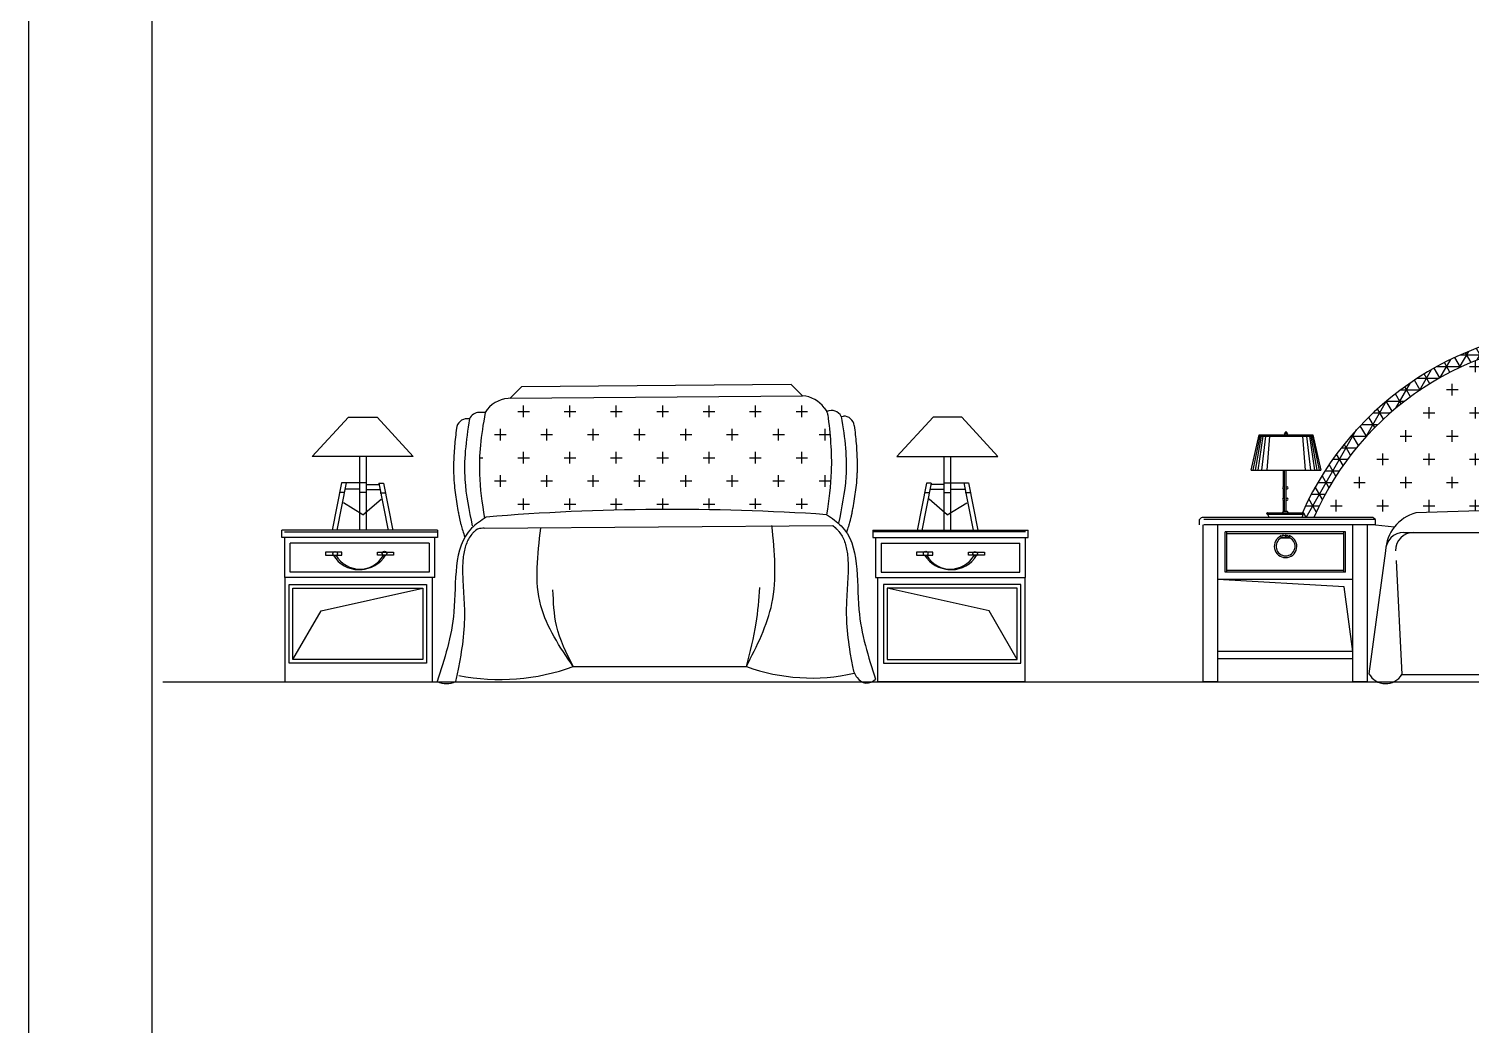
# Model space of a CAD drawing. Header units: inches. Extents: x 15.4 to 57.9, y 9.9 to 34.7.
# Drawn here: x 15.418 to 19.367, y 25.099 to 27.826 of the extents above; entities that cross this region are included whole.
import ezdxf

# ---------------------------------------------------------------- set-up
doc = ezdxf.new("R2010")
doc.units = ezdxf.units.IN
doc.header["$MEASUREMENT"] = 0
for name, color, linetype in [('02', 2, 'Continuous'), ('1', 1, 'Continuous'), ('8', 8, 'Continuous'), ('kadrbm', 4, 'Continuous')]:
    doc.layers.add(name, color=color, linetype=linetype)

# ---------------------------------------------------------------- blocks, each defined once
blk = doc.blocks.new('kadrbm')
at = {"layer": 'kadrbm', "color": 4}
blk.add_lwpolyline([(0, 0), (0, 24.79716181331605), (21, 24.79716181331605), (21, 0), (0, 0)], close=True, dxfattribs=at)
blk.add_lwpolyline([(20.66310160432477, 0.325668449208024), (20.66310160432477, 24.46026341759716), (0.3368983956752345, 24.46026341759716), (0.3368983956752345, 0.325668449208024), (20.66310160432477, 0.325668449208024)], dxfattribs=at)

msp = doc.modelspace()

# ---------------------------------------------------------------- hatches: boundary and pattern name
at = {"layer": '8'}
h = msp.add_hatch(dxfattribs=at)
h.set_pattern_fill('NET3', color=256, scale=0.01, style=0)
h.set_pattern_definition([(0, (21.90284062730388, 4.549802157640741), (0, 0.03175), []), (59.99999999999999, (21.90284062730388, 4.549802157640741), (-0.02749630657015592, 0.015875), []), (120, (21.90284062730388, 4.549802157640741), (-0.02749630657015593, -0.01587499999999999), [])])
h.paths.add_polyline_path([(18.90490515315213, 26.50172838403371), (18.90712154767715, 26.50172838403371, -1.189369222202026), (18.90712154767715, 26.49761409832566), (18.90300726186723, 26.4888712411833), (18.93628709641525, 26.4888712411833, -0.6539885338788719), (20.42596190417425, 26.4888712411833), (20.46274309087784, 26.4888712411833, 0.6555969032898127)])
h = msp.add_hatch(dxfattribs=at)
h.set_pattern_fill('CROSS', color=256, scale=0.01, style=0)
h.set_pattern_definition([(0, (21.90284062730388, 4.549802157640741), (0.0635, 0.0635), [0.03175, -0.09525]), (90, (21.91871562734486, 4.533927157643419), (-0.0635, 0.0635), [0.03175, -0.09525])])
h.paths.add_polyline_path([(18.93628709641525, 26.4888712411833), (19.09465783619561, 26.4888712411833, -0.2089676440762265), (19.10465783620493, 26.48287124117481), (19.10465783620493, 26.46887124117923), (19.15718509344623, 26.46315075383457, -0.1603525153089463), (19.21570872370393, 26.50125575460545, -0.0199198942917431), (20.14356363652513, 26.50125575460545, -0.1254789787000519), (20.19307539071196, 26.48114711908268, -0.1723325307649773), (20.23199835623854, 26.43683757802349, -0.1056665507246727), (20.2427479538066, 26.39784204611199), (20.28724155825802, 26.07014253283553), (20.28724155825802, 26.46887124117923), (20.27724155824871, 26.46887124117923), (20.27724155824871, 26.48287124117481, -0.2089676440760923), (20.28724155825802, 26.4888712411833), (20.42596190417425, 26.4888712411833, 0.6539885338788679)])
h = msp.add_hatch(dxfattribs=at)
h.set_pattern_fill('CROSS', color=256, scale=0.01, style=0)
h.set_pattern_definition([(0, (22.85229841567815, 5.950967739138221), (0.0635, 0.0635), [0.03175, -0.09525]), (90, (22.86817341571913, 5.935092739140899), (-0.0635, 0.0635), [0.03175, -0.09525])])
edge = h.paths.add_edge_path()
edge.add_line((16.73567452485912, 26.81476721347128), (16.72989105893538, 26.81424092261871))
edge.add_arc((16.73513194377773, 26.7354316792392), 0.07898331289221623, 93.80461846548258, 148.9457550386248)
edge.add_spline(control_points=[(16.66746857454308, 26.7761751714191), (16.65475513617747, 26.71067015598813), (16.64570653689333, 26.61930604176298), (16.65853381593951, 26.52834204215317), (16.66545121669077, 26.48686369280615)], knot_values=[26.50108035039032, 26.50108035039032, 26.50108035039032, 26.50108035039032, 181.947612112373, 301.1011949939327, 301.1011949939327, 301.1011949939327, 301.1011949939327], degree=3, periodic=0)
edge.add_spline(control_points=[(16.66545121669077, 26.48686369280615), (16.66690900800058, 26.48784504032513), (16.66836996603996, 26.48882440582959), (16.66983092407935, 26.4898037713195)], knot_values=[0, 0, 0, 0, 5.140163788303281, 5.140163788303281, 5.140163788303281, 5.140163788303281], degree=3, periodic=0)
edge.add_arc((17.30499489390531, 17.86300234159565), 8.65015237878981, 89.27478457488701, 94.21090812117768, ccw=False)
edge.add_arc((17.47248131543637, 26.08930220734904), 0.4271160941919863, 72.33246613994709, 97.80468852521841, ccw=False)
edge.add_spline(control_points=[(17.60210814344936, 26.49627277552493), (17.60767411435262, 26.53574357648024), (17.62050139363163, 26.62670757609006), (17.61145279434749, 26.7180716903152), (17.60530949215644, 26.76981006222771)], knot_values=[26.50108035039034, 26.50108035039034, 26.50108035039034, 26.50108035039034, 145.65466323195, 301.1011949939327, 301.1011949939327, 301.1011949939327, 301.1011949939327], degree=3, periodic=0)
edge.add_arc((17.57551876194083, 26.766272775529), 0.03000000000000288, 6.77143508594959, 23.77620404472611)
edge.add_line((17.60297257773817, 26.77836773341399), (17.59544213273802, 26.78870175900222))
edge.add_arc((17.53211564216071, 26.74360280635877), 0.07774419546121106, 35.45716461265658, 86.94089749199682)
edge.add_line((17.53626454266959, 26.82123621767671), (16.73567452497554, 26.81476721347128))

# ---------------------------------------------------------------- linework, layer by layer
at = {"layer": '02'}
for p, q in [((16.76681341155671, 26.84590610015432), (16.73567452485912, 26.81476721347128)), ((16.73567452485912, 26.81476721347128), (17.53626454266959, 26.82123621767671)), ((17.505125655972, 26.85237510435975), (16.76681341155671, 26.84590610015432)), ((17.505125655972, 26.85237510435975), (17.53626454266959, 26.82123621767671)), ((16.29251110920922, 26.76333989140979), (16.19351110904717, 26.65586124819522)), ((16.29251110920922, 26.76333989140979), (16.37110121216864, 26.76333989140979)), ((16.37110121216864, 26.76333989140979), (16.47010121209786, 26.65586124819522)), ((16.62437580031582, 26.75887124118738), (16.61820411467233, 26.75887124118738)), ((16.66746857454308, 26.7761751714191), (16.65035656205618, 26.7761751714191)), ((17.64227267861606, 26.7653402453346), (17.64800381585264, 26.76627277551445)), ((17.89362134406582, 26.76333989140979), (17.79462134390377, 26.65586124819522)), ((17.97221144702525, 26.76333989140979), (17.89362134406582, 26.76333989140979)), ((17.97221144702525, 26.76333989140979), (18.0712114471873, 26.65586124819522)), ((18.76503098215216, 26.61838252848823), (18.78651669662685, 26.71506824276578)), ((18.78862723795936, 26.71095395705773), (18.76958266547189, 26.61838252848823)), ((18.79192331963458, 26.71095395705773), (18.77549290442147, 26.61838252848823)), ((18.79621480446548, 26.71095395705773), (18.78249925974996, 26.61838252848823)), ((18.78560241073609, 26.71095395705773), (18.93474526791141, 26.71095395705773)), ((18.78651669662685, 26.71506824276578), (18.93383098225349, 26.71506824276578)), ((18.80381334893645, 26.71095395705773), (18.79320068768465, 26.61838252848823)), ((18.81476127513924, 26.71095395705773), (18.80773002416135, 26.61838252848823)), ((18.85691603780032, 26.72061877343215), (18.86308746639878, 26.72061877343215)), ((18.86000175209955, 26.72370448771683), (18.86000175209955, 26.71506748835084)), ((18.9055864037411, 26.71095395705773), (18.91261765448616, 26.61838252848823)), ((18.91653432971106, 26.71095395705773), (18.92714699096286, 26.61838252848823)), ((18.92413287441486, 26.71095395705773), (18.93784841913038, 26.61838252848823)), ((18.92842435901293, 26.71095395705773), (18.94485477422603, 26.61838252848823)), ((18.93172044092097, 26.71095395705773), (18.95076501317562, 26.61838252848823)), ((18.93383098225349, 26.71506824276578), (18.95531669649535, 26.61838252848823)), ((16.47010121209786, 26.65586124819522), (16.19351110904717, 26.65586124819522)), ((16.32324119465665, 26.65586124819522), (16.32324119465665, 26.45424237702385)), ((16.34144224640221, 26.65586124819522), (16.34144224640221, 26.45420444623444)), ((17.79462134390377, 26.65586124819522), (18.0712114471873, 26.65586124819522)), ((17.92328030983225, 26.65586124819522), (17.92328030983225, 26.45420444623444)), ((17.94148136157782, 26.65586124819522), (17.94148136157782, 26.45424237702385)), ((16.27405360731536, 26.5836799772281), (16.24849981087499, 26.45420444623444)), ((16.28683050018043, 26.5836799772281), (16.26127670374007, 26.45420444623444)), ((16.34144224640221, 26.5836799772281), (16.27405360731536, 26.5836799772281)), ((16.37592285516911, 26.5827474470919), (16.38869974826702, 26.5827474470919)), ((16.37592285516911, 26.5827474470919), (16.40147665160947, 26.4532719161128)), ((16.38869974826702, 26.5827474470919), (16.41425354470738, 26.4532719161128)), ((17.87602280796745, 26.5827474470919), (17.85046901152709, 26.4532719161128)), ((17.88879970106536, 26.5827474470919), (17.86324590462499, 26.4532719161128)), ((17.88879970106536, 26.5827474470919), (17.87602280796745, 26.5827474470919)), ((17.92328030983225, 26.5836799772281), (17.99066894891911, 26.5836799772281)), ((17.9778920558212, 26.5836799772281), (18.00344585226157, 26.45420444623444)), ((17.99066894891911, 26.5836799772281), (18.01622274535947, 26.45420444623444)), ((18.76503098215216, 26.61838252848823), (18.95531669649535, 26.61838252848823)), ((18.85312154767343, 26.57218552689876), (18.85312154767343, 26.61838252848823)), ((18.85620726197266, 26.50584266975632), (18.85620726197266, 26.61838252848823)), ((18.86032154754975, 26.50584266975632), (18.86032154754975, 26.61838252848823)), ((16.2829988828791, 26.55677904359466), (16.2702219897812, 26.55677904359466)), ((16.32324119465665, 26.5657300597871), (16.28427381528781, 26.5657300597871)), ((16.34144224640221, 26.55677904359466), (16.32324119465665, 26.55677904359466)), ((16.34144224640221, 26.57844555927143), (16.37653559184873, 26.57844555927143)), ((16.34144224640221, 26.56479752966546), (16.37847954029457, 26.56479752966546)), ((16.37975447270327, 26.55584651345846), (16.39253136556835, 26.55584651345846)), ((17.8849680835312, 26.55584651345846), (17.87219119066612, 26.55584651345846)), ((17.92328030983225, 26.56479752966546), (17.8862430159399, 26.56479752966546)), ((17.92328030983225, 26.57844555927143), (17.88818696438574, 26.57844555927143)), ((17.92328030983225, 26.55677904359466), (17.94148136157782, 26.55677904359466)), ((17.94148136157782, 26.5657300597871), (17.98044874094666, 26.5657300597871)), ((17.98172367335536, 26.55677904359466), (17.99450056622044, 26.55677904359466)), ((18.85312154767343, 26.57218552689876), (18.85620726197266, 26.57218552689876)), ((18.85312154767343, 26.54132838403741), (18.85312154767343, 26.56704266975278)), ((18.85312154767343, 26.56704266975278), (18.85620726197266, 26.56704266975278)), ((18.85312154767343, 26.54132838403741), (18.85620726197266, 26.54132838403741)), ((18.86032154754975, 26.57218552689876), (18.86340726184898, 26.57218552689876)), ((18.86032154754975, 26.56704266975278), (18.86340726184898, 26.56704266975278)), ((18.86032154754975, 26.54132838403741), (18.86340726184898, 26.54132838403741)), ((16.33234172052943, 26.49557042032241), (16.27896353294381, 26.52844775011756)), ((16.33234172052943, 26.49557042032241), (16.38219596323797, 26.53870535085146)), ((17.93238083570504, 26.49557042032241), (17.8825265929965, 26.53870535085146)), ((17.93238083570504, 26.49557042032241), (17.98575902305783, 26.52844775011756)), ((18.80940726184526, 26.50172838403371), (18.90783864184522, 26.50172838403371)), ((18.85055011901312, 26.50172838403371), (18.85055011901312, 26.50230695546482)), ((18.85312154767343, 26.50584266975632), (18.85312154767343, 26.53618552689143)), ((18.85312154767343, 26.53618552689143), (18.85620726197266, 26.53618552689143)), ((18.85312154767343, 26.50584266975632), (18.86340726184898, 26.50584266975632)), ((18.86032154754975, 26.53618552689143), (18.86340726184898, 26.53618552689143)), ((18.86597869050928, 26.50172838403371), (18.86597869050928, 26.50230695546482)), ((16.66414626240038, 26.45980377132067), (17.61895597720758, 26.46627277552609)), ((18.62326440489159, 26.46887124117923), (18.62326440489159, 26.48287124117481)), ((19.09465783619561, 26.4888712411833), (18.63326440466807, 26.4888712411833)), ((18.63326440466807, 26.03887124118621), (18.63326440466807, 26.46887124117923)), ((19.10465783620493, 26.48287124117481), (18.63465783600003, 26.48287124117481)), ((19.10465783620493, 26.46887124117923), (18.63465783600003, 26.46887124117923)), ((18.67326440470532, 26.03887124118621), (18.67326440470532, 26.46887124117923)), ((18.80940726184526, 26.49761409832566), (18.90712154767715, 26.49761409832566)), ((18.80940726184526, 26.49761409832566), (18.81352154765517, 26.4888712411833)), ((18.90712154767715, 26.49761409832566), (18.90300726186723, 26.4888712411833)), ((19.04326440481708, 26.03887124118621), (19.04326440481708, 26.46887124117923)), ((19.08326440485434, 26.03887124118621), (19.08326440485434, 26.46887124117923)), ((19.10465783620493, 26.46887124117923), (19.10465783620493, 26.48287124117481)), ((16.5363696512697, 26.45420444623444), (16.1103624076979, 26.45420444623444)), ((16.1103624076979, 26.43359349565283), (16.1103624076979, 26.45420444623444)), ((16.5363696512697, 26.43359349565283), (16.1103624076979, 26.43359349565283)), ((16.11767606897519, 26.44905185167438), (16.5363696512697, 26.44905185167438)), ((16.11817350792007, 26.32418255980004), (16.11817350792007, 26.43359349565283)), ((16.52855855104753, 26.43359349565283), (16.52855855104753, 26.32418255980004)), ((17.72835290496477, 26.45420444623444), (18.15436014853657, 26.45420444623444)), ((18.14704648725928, 26.44905185167438), (17.72835290496477, 26.44905185167438)), ((17.72835290496477, 26.43359349565283), (18.15436014853657, 26.43359349565283)), ((17.73616400518694, 26.43359349565283), (17.73616400518694, 26.32418255980004)), ((18.1465490483144, 26.32418255980004), (18.1465490483144, 26.43359349565283)), ((18.15436014853657, 26.43359349565283), (18.15436014853657, 26.45420444623444)), ((18.69326440472395, 26.33887124117457), (18.69326440472395, 26.44887124117515)), ((19.02326440479846, 26.44887124117515), (18.69326440472395, 26.44887124117515)), ((18.69826440484502, 26.33887124117457), (18.69826440484502, 26.44887124117515)), ((19.01826440467739, 26.44387124118505), (18.69826440484502, 26.44387124118505)), ((18.84683587932267, 26.43218567473225), (18.84683587932267, 26.44018567473388)), ((18.87083587929846, 26.43218567473225), (18.84683587932267, 26.43218567473225)), ((18.87083587929846, 26.43218567473225), (18.87083587929846, 26.44018567473388)), ((19.01826440467739, 26.33887124117457), (19.01826440467739, 26.44887124117515)), ((19.02326440479846, 26.33887124117457), (19.02326440479846, 26.44887124117515)), ((19.18273753714056, 26.44773421649582), (20.19174557965488, 26.44773421649582)), ((16.51355855114997, 26.41859349565341), (16.13317350781762, 26.41859349565341)), ((16.13317350781762, 26.33918255979945), (16.13317350781762, 26.41859349565341)), ((16.51355855114997, 26.41859349565341), (16.51355855114997, 26.33918255979945)), ((17.75116400508449, 26.41859349565341), (18.13154904841685, 26.41859349565341)), ((17.75116400508449, 26.41859349565341), (17.75116400508449, 26.33918255979945)), ((18.13154904841685, 26.33918255979945), (18.13154904841685, 26.41859349565341)), ((19.13273753709399, 26.39773421649291), (19.08724155830459, 26.06069914371467)), ((19.01826440467739, 26.34387124117923), (18.69826440484502, 26.34387124117923)), ((19.16207967297413, 26.37092622429766), (19.17731669376844, 26.05879431166098)), ((16.5290559899924, 26.32418255980004), (16.11817350792007, 26.32418255980004)), ((16.11931937787921, 26.03887124118621), (16.11931937787921, 26.32325002967839)), ((16.51355855114997, 26.33918255979945), (16.13317350781762, 26.33918255979945)), ((16.52267446666264, 26.03980377132241), (16.52267446666264, 26.32418255980004)), ((17.73566656624206, 26.32418255980004), (18.1465490483144, 26.32418255980004)), ((17.742048089339, 26.03980377132241), (17.742048089339, 26.32418255980004)), ((17.75116400508449, 26.33918255979945), (18.13154904841685, 26.33918255979945)), ((18.14540317835526, 26.03887124118621), (18.14540317835526, 26.32325002967839)), ((19.01908333175124, 26.29885694281832), (18.67326440470532, 26.31887124118505)), ((19.04326440481708, 26.31887124118505), (18.67326440470532, 26.31887124118505)), ((19.02326440479846, 26.33887124117457), (18.69326440472395, 26.33887124117457)), ((19.04326440481708, 26.12187124118493), (19.01908333175124, 26.29885694281832)), ((19.04326440481708, 26.12187124118493), (18.67326440470532, 26.12187124118493)), ((19.04326440481708, 26.10187124118086), (18.67326440470532, 26.10187124118086)), ((18.67326440470532, 26.03887124118621), (18.63326440466807, 26.03887124118621)), ((19.08326440485434, 26.03887124118621), (19.04326440481708, 26.03887124118621))]:
    msp.add_line(p, q, dxfattribs=at)
for points in [[(16.73567452485912, 26.81476721347128), (16.72989105893538, 26.81424092261871)], [(17.59544213273802, 26.78870175900222), (17.60297257773817, 26.77836773341399)], [(19.10465783620493, 26.46887124117923), (19.15718509344623, 26.46315075383457)], [(16.5363696512697, 26.45420444623444), (16.5363696512697, 26.43359349565283)], [(17.72835290496477, 26.45420444623444), (17.72835290496477, 26.43359349565283)], [(18.84686233284191, 26.43457943638198), (18.84857065318392, 26.43457943638198), (18.84857065318392, 26.4348231862153), (18.84905874723808, 26.4348231862153), (18.84905874723808, 26.43506693603406), (18.84930278984138, 26.43506693603406), (18.84930278984138, 26.43531068585283), (18.85003493092262, 26.43531068585283), (18.85003493092262, 26.43555443567159), (18.85101111484, 26.43555443567159), (18.85125516186708, 26.43531068585283), (18.85174325149746, 26.43531068585283), (18.85174325149746, 26.43506693603406), (18.85198729852454, 26.43506693603406), (18.85223134555162, 26.4348231862153), (18.8524753925787, 26.4348231862153), (18.8524753925787, 26.43457943638198), (18.85271943960578, 26.43457943638198), (18.85271943960578, 26.43433568656322), (18.85296348220908, 26.43433568656322), (18.85320752923616, 26.43409193674445), (18.85369562352315, 26.43409193674445), (18.85369562352315, 26.43384818692569), (18.85735631589086, 26.43384818692569), (18.85735631589086, 26.43409193674445), (18.85808845254832, 26.43409193674445), (18.85808845254832, 26.43433568656322), (18.8583324995754, 26.43433568656322), (18.8583324995754, 26.43457943638198), (18.85857654660248, 26.43457943638198), (18.85882058920578, 26.4348231862153), (18.85906463623286, 26.4348231862153), (18.85906463623286, 26.43506693603406), (18.86126105062903, 26.43506693603406)], [(18.86052891397157, 26.43604193280619), (18.86028486694449, 26.43628568262496), (18.86028486694449, 26.43652943244372), (18.8600408199174, 26.43652943244372), (18.8600408199174, 26.43677318226248), (18.85979677289032, 26.43677318226248), (18.85955273028702, 26.43701693208125), (18.85930868325994, 26.43726068190001), (18.85906463623286, 26.43726068190001), (18.85882058920578, 26.43750443171878), (18.85857654660248, 26.43750443171878), (18.85857654660248, 26.4377481815521), (18.8563801275497, 26.4377481815521), (18.8563801275497, 26.43799193137086), (18.85589203791932, 26.43799193137086), (18.85589203791932, 26.43823568118962), (18.85564799089224, 26.43823568118962), (18.85515989660525, 26.43847943100839), (18.85491585423478, 26.43847943100839), (18.8546718072077, 26.43872317832422), (18.85442775994779, 26.43872317832422), (18.8541837129207, 26.43896692814299), (18.85369562352315, 26.43896692814299), (18.85369562352315, 26.43921067796175), (18.85320752923616, 26.43921067796175), (18.85320752923616, 26.43945442778052), (18.85271943960578, 26.43945442778052), (18.85271943960578, 26.43969817759928), (18.84979088389554, 26.43969817759928)], [(18.8600408199174, 26.43677318226248), (18.85979677289032, 26.43726068190001), (18.85979677289032, 26.43750443171878), (18.85955273028702, 26.43750443171878), (18.85955273028702, 26.43799193137086), (18.85930868325994, 26.43799193137086), (18.85930868325994, 26.43823568118962), (18.85906463623286, 26.43823568118962), (18.85906463623286, 26.43847943100839), (18.85882058920578, 26.43847943100839), (18.85882058920578, 26.43872317832422), (18.85857654660248, 26.43872317832422), (18.85857654660248, 26.43969817759928), (18.8583324995754, 26.43969817759928), (18.8583324995754, 26.43994192741805), (18.85735631589086, 26.43994192741805)], [(18.86101700360195, 26.43555443567159), (18.86052891397157, 26.43555443567159), (18.86052891397157, 26.43604193280619)], [(18.87053480296635, 26.43238569051603), (18.87004671333597, 26.43238569051603), (18.86980266630889, 26.43262944033479), (18.86980266630889, 26.43287319015356), (18.86955861928181, 26.43311693746939), (18.86931457225473, 26.43336068728816), (18.86907052965143, 26.43360443710692), (18.86882648262435, 26.43360443710692), (18.86882648262435, 26.43384818692569), (18.86833838833735, 26.43433568656322), (18.86833838833735, 26.43457943638198), (18.86809434131027, 26.4348231862153), (18.86809434131027, 26.43506693603406), (18.8678502989398, 26.43531068585283), (18.8678502989398, 26.43555443567159), (18.86760625167989, 26.43579818298743), (18.86760625167989, 26.43604193280619), (18.86736220465281, 26.43604193280619), (18.86736220465281, 26.43628568262496), (18.86711815762573, 26.43628568262496), (18.86711815762573, 26.43652943244372), (18.86687411059865, 26.43652943244372), (18.86687411059865, 26.43677318226248), (18.86663006799535, 26.43677318226248), (18.86663006799535, 26.43701693208125), (18.8658979269141, 26.43701693208125), (18.8658979269141, 26.43726068190001), (18.86565387965419, 26.43726068190001), (18.86565387965419, 26.43750443171878), (18.86516579025664, 26.43750443171878), (18.86516579025664, 26.4377481815521), (18.86492174299673, 26.4377481815521), (18.86492174299673, 26.43799193137086), (18.86467769596965, 26.43823568118962), (18.86443365359918, 26.43847943100839), (18.86418960633927, 26.43847943100839), (18.86418960633927, 26.43872317832422), (18.86321342265473, 26.43872317832422), (18.86321342265473, 26.43896692814299), (18.86272532860056, 26.43896692814299), (18.86272532860056, 26.43921067796175), (18.86223723431357, 26.43921067796175), (18.86223723431357, 26.43945442778052), (18.86174914491602, 26.43945442778052), (18.86174914491602, 26.43969817759928), (18.86150509765611, 26.43969817759928), (18.86150509765611, 26.43994192741805), (18.86101700360195, 26.43994192741805)], [(18.86223723431357, 26.43457943638198), (18.86150509765611, 26.43457943638198), (18.86150509765611, 26.4348231862153), (18.86126105062903, 26.43506693603406)], [(18.86150509765611, 26.4348231862153), (18.8619931919431, 26.4348231862153)], [(18.86980266630889, 26.43238569051603), (18.86955861928181, 26.43238569051603), (18.86809434131027, 26.43262944033479), (18.86663006799535, 26.43287319015356), (18.86516579025664, 26.43336068728816), (18.86370151228511, 26.43360443710692), (18.86321342265473, 26.43384818692569), (18.86296937562765, 26.43409193674445), (18.86248128157348, 26.43409193674445), (18.86248128157348, 26.43433568656322), (18.8619931919431, 26.43433568656322), (18.8619931919431, 26.4348231862153)], [(16.14063866850228, 26.09956987920152), (16.21795433754341, 26.23319804324122), (16.49664060416871, 26.29534506738703)], [(18.12408388773219, 26.09956987920152), (18.04676821869106, 26.23319804324122), (17.76808195206576, 26.29534506738703)], [(16.90829838923418, 26.08084397584601), (17.38232993701712, 26.08084397584601)], [(16.11931937787921, 26.03887124118621), (16.52267446666264, 26.03887124118621)], [(18.14540317835526, 26.03887124118621), (17.742048089339, 26.03887124118621)], [(19.17731669376844, 26.05879431166098), (20.20458270045237, 26.05879431166098)]]:
    msp.add_lwpolyline(points, dxfattribs=at)
for points in [[(16.23012632335776, 26.39324237897229), (16.23012632335776, 26.38532204618089), (16.27452128910699, 26.38532204618089), (16.27452128910699, 26.39324237897229)], [(16.41635606572271, 26.39324237897229), (16.41635606572271, 26.38532204618089), (16.37196109997348, 26.38532204618089), (16.37196109997348, 26.39324237897229)], [(17.84836649051175, 26.39324237897229), (17.84836649051175, 26.38532204618089), (17.89276145626099, 26.38532204618089), (17.89276145626099, 26.39324237897229)], [(18.03459623287671, 26.39324237897229), (18.03459623287671, 26.38532204618089), (17.99020126712748, 26.38532204618089), (17.99020126712748, 26.39324237897229)], [(16.13063866849297, 26.08956987920676), (16.13063866849297, 26.30534506739635), (16.50664060417802, 26.30534506739635), (16.50664060417802, 26.08956987920676)], [(18.1340838877415, 26.08956987920676), (18.1340838877415, 26.30534506739635), (17.75808195205645, 26.30534506739635), (17.75808195205645, 26.08956987920676)], [(16.14063866850228, 26.09956987920152), (16.14063866850228, 26.29534506738703), (16.49664060416871, 26.29534506738703), (16.49664060416871, 26.09956987920152)], [(18.12408388773219, 26.09956987920152), (18.12408388773219, 26.29534506738703), (17.76808195206576, 26.29534506738703), (17.76808195206576, 26.09956987920152)]]:
    msp.add_lwpolyline(points, close=True, dxfattribs=at)
for centre in [(16.25610518752837, 26.38914205913018), (16.39141792868503, 26.39007458925182), (17.87330462754943, 26.39007458925182), (18.0086173687061, 26.38914205913018)]:
    msp.add_circle(centre, 0.006184390119661112, dxfattribs=at)
for centre, radius, start, end in [((19.68102855928482, 26.15657497420609), 0.8494106297345614, 23.0296880367715, 156.0245868479538), ((19.68112450017833, 26.16297126166167), 0.8130151012595136, 23.63154792184204, 156.368452078158), ((17.53211564216071, 26.74360280635877), 0.07774419546121165, 35.45716449320552, 86.94089736415903), ((16.73513194377773, 26.7354316792392), 0.07898331289221633, 93.80461861258372, 148.9457546613974), ((17.61585597129778, 26.75144097532605), 0.02985016134630513, 27.75130453683396, 115.569278913904), ((17.57551876194083, 26.766272775529), 0.03, 6.77147241959955, 23.77620396969693), ((16.61820411467233, 26.72887124113034), 0.03, 90, 172.9888783437853), ((16.65167778841459, 26.74603522860555), 0.0301688876034405, 92.51003352826118, 154.8194663152892), ((17.64800381585264, 26.73627277545741), 0.03, 7.011121656214639, 90), ((18.85681616812252, 26.71661034550046), 0.00154608606419707, 86.29639105936386, 273.7036089406362), ((18.85567467235268, 26.72494585316447), 0.004501622724858482, 286.0072836371925, 343.9927164193811), ((18.85567467235268, 26.71629169369983), 0.004501622724858482, 24.42611901775408, 73.99271636280741), ((18.86432883184643, 26.72494585316447), 0.004501622724858482, 196.0072835806188, 253.9927163628074), ((18.86432883184643, 26.71629169369983), 0.004501622724858482, 106.0072836371926, 155.573880982246), ((18.86318733607658, 26.71661034550046), 0.00154608606419707, 266.2963910593638, 93.70360894063614), ((18.8531390220789, 26.56961409832577), 0.002571487945222429, 90.38935299438711, 269.6106470056129), ((18.8531390220789, 26.53875695546442), 0.002571487945222429, 90.38935299438711, 269.6106470056129), ((18.86338978744351, 26.56961409832577), 0.002571487945222429, 270.3893529943871, 89.61064700561289), ((18.86338978744351, 26.53875695546442), 0.002571487945222429, 270.3893529943871, 89.61064700561289), ((17.17904715234653, 20.28492939781275), 6.22573426658197, 86.10354347531148, 94.69158616878738), ((18.80904871476122, 26.49967124117241), 0.002088155341008731, 80.11302420765674, 279.8869757923433), ((18.85466440482304, 26.50201766974926), 0.004124443376173967, 111.9672434691844, 184.0219898449035), ((18.86186440469936, 26.50201766974926), 0.004124443376173967, 355.97801015509, 68.03275653081558), ((18.90748009476119, 26.49967124117241), 0.002088155341008731, 260.1130242076566, 99.88697579234325), ((19.24432752485626, 26.39330721145082), 0.1116777674722019, 104.8483949860028, 177.7281492408499), ((19.67963618011453, 14.86104918107442), 11.64944795942863, 87.7176496910765, 92.2823503089235), ((18.63346590003238, 26.47720208248059), 0.01167089820690967, 90.98924676976984, 150.9382660955471), ((19.09279314283521, 26.47443008568946), 0.01456104574285589, 35.43001110523578, 82.64247594471152), ((16.65841512493097, 26.42887124153488), 0.03000000000023973, 93.68827261769938, 133.8091481243182), ((16.66414626216755, 26.42980377165652), 0.03, 89.99999919958721, 104.7952709826329), ((18.85883587919415, 26.40960443710203), 0.03078932583005363, 112.9386619071538, 67.061311867324), ((18.85883587919415, 26.40960443710203), 0.02598932583005363, 117.498669870117, 62.50131266748927), ((19.18273753714056, 26.39773421649291), 0.05000000000000007, 90, 180), ((19.20945528330521, 26.39773421649291), 0.05000000000000007, 90, 180), ((16.32028767950141, 26.42567186274967), 0.07966969225814353, 211.2094965911755, 328.7905034088245), ((16.32601881673799, 26.42660439287131), 0.07966969225814353, 211.2094965911755, 328.7905034088245), ((17.93870373926365, 26.42660439287131), 0.07966969225814353, 211.2094965911755, 328.7905034088245), ((17.94443487650023, 26.42567186274967), 0.07966969225814353, 211.2094965911755, 328.7905034088245), ((16.70720712811925, 26.63157455419999), 0.5862950326214408, 258.9264060469912, 290.058930184649), ((17.56040742312797, 26.56786617989412), 0.5185578253780424, 249.9152871054358, 283.0321943989036), ((16.56104637467542, 26.08989251850865), 0.0560154491899541, 243.4052452117519, 296.5947547882481), ((17.71248435200431, 26.06609566760592), 0.03073273201474187, 209.8024169776878, 319.833641881531), ((19.13283626939409, 26.08609275239571), 0.05218920419596088, 209.115269646108, 328.4618066311457)]:
    msp.add_arc(centre, radius, start, end, dxfattribs=at)
for points, knots in [([(16.62437580031582, 26.75887124118738), (16.61380443576963, 26.69579913981427), (16.60368528840371, 26.60103978138643), (16.62289921724477, 26.50756370222946), (16.6315870510345, 26.46529724807472)], [26.09292167877913, 26.09292167877913, 26.09292167877913, 26.09292167877913, 181.947612112373, 310.5840769922443, 310.5840769922443, 310.5840769922443, 310.5840769922443]), ([(16.66746857454308, 26.7761751714191), (16.65475513617747, 26.71067015598813), (16.64570653689333, 26.61930604176298), (16.65853381593951, 26.52834204215317), (16.66545121669077, 26.48686369280615)], [26.50108035039032, 26.50108035039032, 26.50108035039032, 26.50108035039032, 181.947612112373, 301.1011949939327, 301.1011949939327, 301.1011949939327, 301.1011949939327]), ([(17.60530949215644, 26.76981006222771), (17.61145279434749, 26.7180716903152), (17.62050139363163, 26.62670757609006), (17.60767411435262, 26.53574357648024), (17.60210814344936, 26.49627277552493)], [26.50108035039032, 26.50108035039032, 26.50108035039032, 26.50108035039032, 181.947612112373, 301.1011949939327, 301.1011949939327, 301.1011949939327, 301.1011949939327]), ([(17.64227267861606, 26.7653402453346), (17.65240349452251, 26.70320067414134), (17.66252264188842, 26.60844131571351), (17.6433087132802, 26.51496523655653), (17.63462087949046, 26.47269878240179)], [26.09292167877913, 26.09292167877913, 26.09292167877913, 26.09292167877913, 181.947612112373, 310.5840769922443, 310.5840769922443, 310.5840769922443, 310.5840769922443]), ([(17.67777949007467, 26.7399346355872), (17.678764233545, 26.7319273933302), (17.67970201460884, 26.7238894362293), (17.68233196269029, 26.69931526510329), (17.68378588994273, 26.68268222436593), (17.68557599903324, 26.64917302858369), (17.68591089844012, 26.63230697149113), (17.68530181906425, 26.61105280662589), (17.6851287064539, 26.60679677263245), (17.68467250484281, 26.5982902316958), (17.68438785587677, 26.59403980845521), (17.68337451963925, 26.58131290847662), (17.68248942139798, 26.57286264827992), (17.67935559450888, 26.54775049345911), (17.67662388569915, 26.53124280418554), (17.67284878035315, 26.51087030627816), (17.67206831876428, 26.50677141028275), (17.6709001438623, 26.50075490329466), (17.67049710470491, 26.4986992051184), (17.6699035302201, 26.49569593919144), (17.66969991702826, 26.49466984322346), (17.66930264764705, 26.49267495028319), (17.66911016236299, 26.49170592032017), (17.66868839291164, 26.4896268604992), (17.6684880484292, 26.48866366396244), (17.66802762583137, 26.48655598439503), (17.66776678682544, 26.48541166770731), (17.66686569591292, 26.48167114215023), (17.6660692849593, 26.47861387750011), (17.66386341484503, 26.47082536349474), (17.66241654096411, 26.46596065459592), (17.65938391926938, 26.45620787458604), (17.65810130414792, 26.45215510360715), (17.6566292663967, 26.44757798952044)], [44.98604590308177, 44.98604590308177, 44.98604590308177, 44.98604590308177, 68.63731732110203, 68.63731732110203, 117.0266692553305, 117.0266692553305, 165.4160211895589, 165.4160211895589, 177.513359173116, 177.513359173116, 189.6106971566731, 189.6106971566731, 213.8053731237874, 213.8053731237874, 262.1947250580158, 262.1947250580158, 274.2920630415729, 274.2920630415729, 280.3407320333515, 280.3407320333515, 283.3650665292408, 283.3650665292408, 286.38940102513, 286.38940102513, 289.4137355210193, 289.4137355210193, 292.4380700169086, 292.4380700169086, 298.4867390086872, 298.4867390086872, 304.5354080004657, 304.5354080004657, 308.0919998821285, 308.0919998821285, 308.0919998821285, 308.0919998821285]), ([(16.58842844021746, 26.73253310126013), (16.58744369674713, 26.72452585900312), (16.58650591591612, 26.71648790190223), (16.58387596760184, 26.69191373077622), (16.5824220403494, 26.67528069003886), (16.58063193149173, 26.64177149425662), (16.58029703185202, 26.62490543716406), (16.58090611122788, 26.60365127229882), (16.58107922383823, 26.59939523830538), (16.58153542568215, 26.59088869735417), (16.58182007441536, 26.58663827411358), (16.58283341088572, 26.57391137414955), (16.58371850912699, 26.56546111395285), (16.58685233578325, 26.54034895911748), (16.58958404482582, 26.52384126985847), (16.59335915017181, 26.50346877193654), (16.59413961152785, 26.49936987595568), (16.59530778642983, 26.49335336896759), (16.59571082558722, 26.49129767079133), (16.59630440007203, 26.48829440484981), (16.59650801326388, 26.48726830889639), (16.59690528264509, 26.48527341594156), (16.59709776816198, 26.4843043859931), (16.59751953761333, 26.48222532617213), (16.59771988209576, 26.48126212963537), (16.59818030446076, 26.47915445006795), (16.59844114369952, 26.47801013338024), (16.59934223437921, 26.47426960782316), (16.60013864533284, 26.47121234317304), (16.6023445154471, 26.46342382915311), (16.60379138956086, 26.45855912026884), (16.60725539661252, 26.44741902323433), (16.60911567922921, 26.44157450307678), (16.61136075150461, 26.43466444712824)], [44.98604590308177, 44.98604590308177, 44.98604590308177, 44.98604590308177, 68.63731732110203, 68.63731732110203, 117.0266692553305, 117.0266692553305, 165.4160211895589, 165.4160211895589, 177.513359173116, 177.513359173116, 189.6106971566731, 189.6106971566731, 213.8053731237874, 213.8053731237874, 262.1947250580158, 262.1947250580158, 274.2920630415729, 274.2920630415729, 280.3407320333515, 280.3407320333515, 283.3650665292408, 283.3650665292408, 286.38940102513, 286.38940102513, 289.4137355210193, 289.4137355210193, 292.4380700169086, 292.4380700169086, 298.4867390086872, 298.4867390086872, 304.5354080004657, 304.5354080004657, 309.4583325587325, 309.4583325587325, 309.4583325587325, 309.4583325587325]), ([(17.61895597720758, 26.46627277552609), (17.62937740999513, 26.45713547667249), (17.63001741719672, 26.4565012340084), (17.63252252847196, 26.45394316794984), (17.63425920060144, 26.45199290424928), (17.63919744216145, 26.44591362724016), (17.64208005898871, 26.44160602379118), (17.64714521909372, 26.43245760226849), (17.64932786504977, 26.42761451799591), (17.65307271125966, 26.41738723601732), (17.65463375923463, 26.41200261648039), (17.65719573729911, 26.40074539048358), (17.65819833282621, 26.39486435783904), (17.65971724706941, 26.38267732879315), (17.66023388918729, 26.37637137268605), (17.66086881136761, 26.36340936631889), (17.66098714777508, 26.35675405340437), (17.66092331236468, 26.34317338343529), (17.6607412422938, 26.33624802588595), (17.66018190671929, 26.3222032362158), (17.65980469080859, 26.31508344696188), (17.65896505601012, 26.30072051747113), (17.65850266389788, 26.2934773756627), (17.65715777356417, 26.27166213183075), (17.65631476854213, 26.25697120396065), (17.65592368710094, 26.23885243821708), (17.65587960341253, 26.2352190414443), (17.65586559189723, 26.228012108599), (17.65589430131257, 26.22443857523315), (17.65608243406058, 26.21374727524228), (17.65634299110861, 26.20671847872138), (17.65824612713658, 26.1719063786207), (17.66168683063478, 26.14525883162271), (17.66822886275367, 26.10637153026467), (17.67063982919098, 26.09358883624948), (17.67547207506613, 26.06929173951205), (17.67787630152197, 26.05775920310982), (17.68596953381092, 26.05082396556675)], [46.01289130994025, 46.01289130994025, 46.01289130994025, 46.01289130994025, 49.28409459955038, 49.28409459955038, 59.14091351946047, 59.14091351946047, 78.85455135928062, 78.85455135928062, 98.56818919910076, 98.56818919910076, 118.2818270389209, 118.2818270389209, 137.9954648787411, 137.9954648787411, 157.7091027185612, 157.7091027185612, 177.4227405583814, 177.4227405583814, 197.1363783982015, 197.1363783982015, 216.8500162380217, 216.8500162380217, 236.5636540778419, 236.5636540778419, 275.9909297574822, 275.9909297574822, 285.8477486773923, 285.8477486773923, 295.7045675973023, 295.7045675973023, 315.4182054371225, 315.4182054371225, 394.2727567964031, 394.2727567964031, 433.7000324760434, 433.7000324760434, 469.8979818109297, 469.8979818109297, 469.8979818109297, 469.8979818109297]), ([(16.63764737308265, 26.45052073243126), (16.63693557837286, 26.44983792782871), (16.636241694626, 26.44915196289942), (16.63368540182018, 26.44654163362277), (16.63194872969069, 26.44459136992221), (16.62701048836351, 26.43851209291309), (16.62412787153625, 26.43420448946411), (16.61906271119841, 26.42505606794141), (16.61688006524236, 26.42021298366883), (16.61313521903248, 26.40998570169025), (16.6115741710575, 26.40460108215332), (16.60901219322585, 26.39334385614195), (16.60800959769876, 26.38746282351197), (16.60649068322272, 26.37527579446608), (16.60597404133768, 26.36896983835898), (16.60533911892452, 26.35600783199182), (16.60522078251705, 26.3493525190773), (16.60528461816029, 26.33577184910821), (16.60546668823116, 26.32884649155888), (16.60602602357284, 26.31480170187417), (16.60640323971637, 26.30768191263481), (16.60724287451484, 26.29331898314406), (16.60770526639425, 26.28607584133563), (16.60905015672796, 26.26426059750368), (16.60989316198283, 26.24956966963357), (16.61028424319119, 26.23145090389001), (16.6103283268796, 26.22781750711722), (16.61034233862773, 26.22061057427193), (16.61031362897956, 26.21703704090608), (16.61012549623155, 26.20634574090066), (16.60986493941636, 26.19931694439431), (16.60796180338838, 26.16450484429363), (16.60452109989018, 26.13785729729564), (16.59797906753846, 26.09896999593759), (16.59556810110115, 26.08618730190786), (16.59079844103434, 26.06220489353866), (16.58846167329938, 26.05098185384698), (16.58612321567961, 26.03980377132241)], [45.74467588696115, 45.74467588696115, 45.74467588696115, 45.74467588696115, 49.28409459955038, 49.28409459955038, 59.14091351946047, 59.14091351946047, 78.85455135928062, 78.85455135928062, 98.56818919910076, 98.56818919910076, 118.2818270389209, 118.2818270389209, 137.9954648787411, 137.9954648787411, 157.7091027185612, 157.7091027185612, 177.4227405583814, 177.4227405583814, 197.1363783982015, 197.1363783982015, 216.8500162380217, 216.8500162380217, 236.5636540778419, 236.5636540778419, 275.9909297574822, 275.9909297574822, 285.8477486773923, 285.8477486773923, 295.7045675973023, 295.7045675973023, 315.4182054371225, 315.4182054371225, 394.2727567964031, 394.2727567964031, 433.7000324760434, 433.7000324760434, 468.918507696951, 468.918507696951, 468.918507696951, 468.918507696951])]:
    msp.add_open_spline(points, degree=3, knots=knots, dxfattribs=at)
for points in [[(16.66983092407935, 26.4898037713195), (16.6298309240421, 26.45911640997504), (16.58145475684904, 26.23068010942946), (16.53596953390405, 26.03980377132241)], [(17.38232993701712, 26.08084397584601), (17.45239567588323, 26.2531958242965), (17.45239567588323, 26.46627277552609)], [(17.60210814344936, 26.49627277552493), (17.64210814348661, 26.46558541418047), (17.6904843109125, 26.23714911363489), (17.73596953385749, 26.04627277552784)], [(16.90829838923418, 26.08084397584601), (16.81954339164549, 26.24672682009107), (16.81954339164549, 26.45980377132067)], [(16.90829838923418, 26.08084397584601), (16.86254908721202, 26.19276566821493), (16.85276287742198, 26.29055665273911)], [(17.38232993701712, 26.08084397584601), (17.40938998054952, 26.19923467242036), (17.41917619010673, 26.29702565694454)]]:
    msp.add_spline(points, degree=3, dxfattribs=at)
at = {"layer": '1'}
msp.add_line((15.78442860517425, 26.03887124118621), (36.08063181391225, 26.03887124118621), dxfattribs=at)

# ---------------------------------------------------------------- block references
at = {"layer": 'kadrbm'}
msp.add_blockref('kadrbm', (15.41753020958749, 9.900360127756656), dxfattribs=at)

doc.saveas('drawing.dxf')
